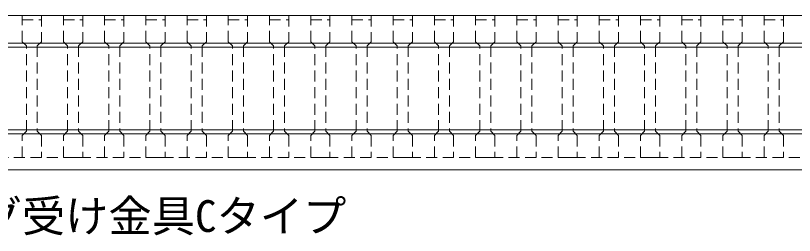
# Model space of a CAD drawing. Units: millimetres, scale not verified. Extents: x -742 to 742, y -525 to 525.
# Drawn here: x 136.8 to 420.2, y 54.8 to 134.7 of the extents above; entities that cross this region are included whole.
import ezdxf
from ezdxf.enums import TextEntityAlignment as Align

# ---------------------------------------------------------------- set-up
doc = ezdxf.new("R2010")
doc.units = ezdxf.units.MM
doc.header["$LTSCALE"] = 2
doc.linetypes.add('DASHED2', pattern=[3, 2, -1])
doc.layers.add('0-3_文字', color=5, linetype='Continuous', lineweight=9)
doc.layers.add('0-D_実線', color=7, linetype='Continuous', lineweight=9)
doc.styles.add('ＭＳ ゴシック', font='')
doc.styles.get('ＭＳ ゴシック').set_extended_font_data('MS Gothic')

msp = doc.modelspace()

# ---------------------------------------------------------------- linework, layer by layer
at = {"layer": '0-D_実線', "color": 134}
for p, q in [((464.241, 134.701), (-205.759, 134.701)), ((464.241, 124.701), (-205.759, 124.701)), ((464.241, 123.201), (-205.759, 123.201)), ((464.241, 93.201), (-205.759, 93.201)), ((464.241, 91.701), (-205.759, 91.701))]:
    msp.add_line(p, q, dxfattribs=at)
at = {"layer": '0-D_実線', "color": 134, "linetype": 'DASHED2'}
for p, q in [((139.241, 133.201), (146.241, 133.201)), ((154.241, 133.201), (161.241, 133.201)), ((169.241, 133.201), (176.241, 133.201)), ((184.241, 133.201), (191.241, 133.201)), ((199.241, 133.201), (206.241, 133.201)), ((214.241, 133.201), (221.241, 133.201)), ((229.241, 133.201), (236.241, 133.201)), ((244.241, 133.201), (251.241, 133.201)), ((259.241, 133.201), (266.241, 133.201)), ((274.241, 133.201), (281.241, 133.201)), ((289.241, 133.201), (296.241, 133.201)), ((304.241, 133.201), (311.241, 133.201)), ((319.241, 133.201), (326.241, 133.201)), ((334.241, 133.201), (341.241, 133.201)), ((349.241, 133.201), (356.241, 133.201)), ((364.241, 133.201), (371.241, 133.201)), ((379.241, 133.201), (386.241, 133.201)), ((394.241, 133.201), (401.241, 133.201)), ((409.241, 133.201), (416.241, 133.201)), ((464.241, 83.201), (-205.759, 83.201))]:
    msp.add_line(p, q, dxfattribs=at)
at = {"layer": '0-D_実線', "color": 134}
msp.add_lwpolyline([(464.241, 78.701), (-205.759, 78.701), (-205.759, 134.701)], dxfattribs=at)
at = {"layer": '0-D_実線', "color": 134, "linetype": 'DASHED2'}
for points in [[(139.241, 83.201), (139.241, 91.201), (140.741, 92.701), (140.741, 123.701), (139.241, 125.201), (139.241, 134.701), (146.241, 134.701), (146.241, 125.201), (144.741, 123.701), (144.741, 92.701), (146.241, 91.201), (146.241, 83.201)], [(154.241, 83.201), (154.241, 91.201), (155.741, 92.701), (155.741, 123.701), (154.241, 125.201), (154.241, 134.701), (161.241, 134.701), (161.241, 125.201), (159.741, 123.701), (159.741, 92.701), (161.241, 91.201), (161.241, 83.201)], [(169.241, 83.201), (169.241, 91.201), (170.741, 92.701), (170.741, 123.701), (169.241, 125.201), (169.241, 134.701), (176.241, 134.701), (176.241, 125.201), (174.741, 123.701), (174.741, 92.701), (176.241, 91.201), (176.241, 83.201)], [(184.241, 83.201), (184.241, 91.201), (185.741, 92.701), (185.741, 123.701), (184.241, 125.201), (184.241, 134.701), (191.241, 134.701), (191.241, 125.201), (189.741, 123.701), (189.741, 92.701), (191.241, 91.201), (191.241, 83.201)], [(199.241, 83.201), (199.241, 91.201), (200.741, 92.701), (200.741, 123.701), (199.241, 125.201), (199.241, 134.701), (206.241, 134.701), (206.241, 125.201), (204.741, 123.701), (204.741, 92.701), (206.241, 91.201), (206.241, 83.201)], [(214.241, 83.201), (214.241, 91.201), (215.741, 92.701), (215.741, 123.701), (214.241, 125.201), (214.241, 134.701), (221.241, 134.701), (221.241, 125.201), (219.741, 123.701), (219.741, 92.701), (221.241, 91.201), (221.241, 83.201)], [(229.241, 83.201), (229.241, 91.201), (230.741, 92.701), (230.741, 123.701), (229.241, 125.201), (229.241, 134.701), (236.241, 134.701), (236.241, 125.201), (234.741, 123.701), (234.741, 92.701), (236.241, 91.201), (236.241, 83.201)], [(244.241, 83.201), (244.241, 91.201), (245.741, 92.701), (245.741, 123.701), (244.241, 125.201), (244.241, 134.701), (251.241, 134.701), (251.241, 125.201), (249.741, 123.701), (249.741, 92.701), (251.241, 91.201), (251.241, 83.201)], [(259.241, 83.201), (259.241, 91.201), (260.741, 92.701), (260.741, 123.701), (259.241, 125.201), (259.241, 134.701), (266.241, 134.701), (266.241, 125.201), (264.741, 123.701), (264.741, 92.701), (266.241, 91.201), (266.241, 83.201)], [(274.241, 83.201), (274.241, 91.201), (275.741, 92.701), (275.741, 123.701), (274.241, 125.201), (274.241, 134.701), (281.241, 134.701), (281.241, 125.201), (279.741, 123.701), (279.741, 92.701), (281.241, 91.201), (281.241, 83.201)], [(289.241, 83.201), (289.241, 91.201), (290.741, 92.701), (290.741, 123.701), (289.241, 125.201), (289.241, 134.701), (296.241, 134.701), (296.241, 125.201), (294.741, 123.701), (294.741, 92.701), (296.241, 91.201), (296.241, 83.201)], [(304.241, 83.201), (304.241, 91.201), (305.741, 92.701), (305.741, 123.701), (304.241, 125.201), (304.241, 134.701), (311.241, 134.701), (311.241, 125.201), (309.741, 123.701), (309.741, 92.701), (311.241, 91.201), (311.241, 83.201)], [(319.241, 83.201), (319.241, 91.201), (320.741, 92.701), (320.741, 123.701), (319.241, 125.201), (319.241, 134.701), (326.241, 134.701), (326.241, 125.201), (324.741, 123.701), (324.741, 92.701), (326.241, 91.201), (326.241, 83.201)], [(334.241, 83.201), (334.241, 91.201), (335.741, 92.701), (335.741, 123.701), (334.241, 125.201), (334.241, 134.701), (341.241, 134.701), (341.241, 125.201), (339.741, 123.701), (339.741, 92.701), (341.241, 91.201), (341.241, 83.201)], [(349.241, 83.201), (349.241, 91.201), (350.741, 92.701), (350.741, 123.701), (349.241, 125.201), (349.241, 134.701), (356.241, 134.701), (356.241, 125.201), (354.741, 123.701), (354.741, 92.701), (356.241, 91.201), (356.241, 83.201)], [(364.241, 83.201), (364.241, 91.201), (365.741, 92.701), (365.741, 123.701), (364.241, 125.201), (364.241, 134.701), (371.241, 134.701), (371.241, 125.201), (369.741, 123.701), (369.741, 92.701), (371.241, 91.201), (371.241, 83.201)], [(379.241, 83.201), (379.241, 91.201), (380.741, 92.701), (380.741, 123.701), (379.241, 125.201), (379.241, 134.701), (386.241, 134.701), (386.241, 125.201), (384.741, 123.701), (384.741, 92.701), (386.241, 91.201), (386.241, 83.201)], [(394.241, 83.201), (394.241, 91.201), (395.741, 92.701), (395.741, 123.701), (394.241, 125.201), (394.241, 134.701), (401.241, 134.701), (401.241, 125.201), (399.741, 123.701), (399.741, 92.701), (401.241, 91.201), (401.241, 83.201)], [(409.241, 83.201), (409.241, 91.201), (410.741, 92.701), (410.741, 123.701), (409.241, 125.201), (409.241, 134.701), (416.241, 134.701), (416.241, 125.201), (414.741, 123.701), (414.741, 92.701), (416.241, 91.201), (416.241, 83.201)]]:
    msp.add_lwpolyline(points, close=True, dxfattribs=at)

# ---------------------------------------------------------------- texts
at = {"layer": '0-3_文字', "color": 7, "style": 'ＭＳ ゴシック'}
msp.add_text('グレーチング受け金具Cタイプ', height=11.54, dxfattribs=at).set_placement((44.703, 52.646), align=Align.BOTTOM_LEFT)

doc.saveas('drawing.dxf')
